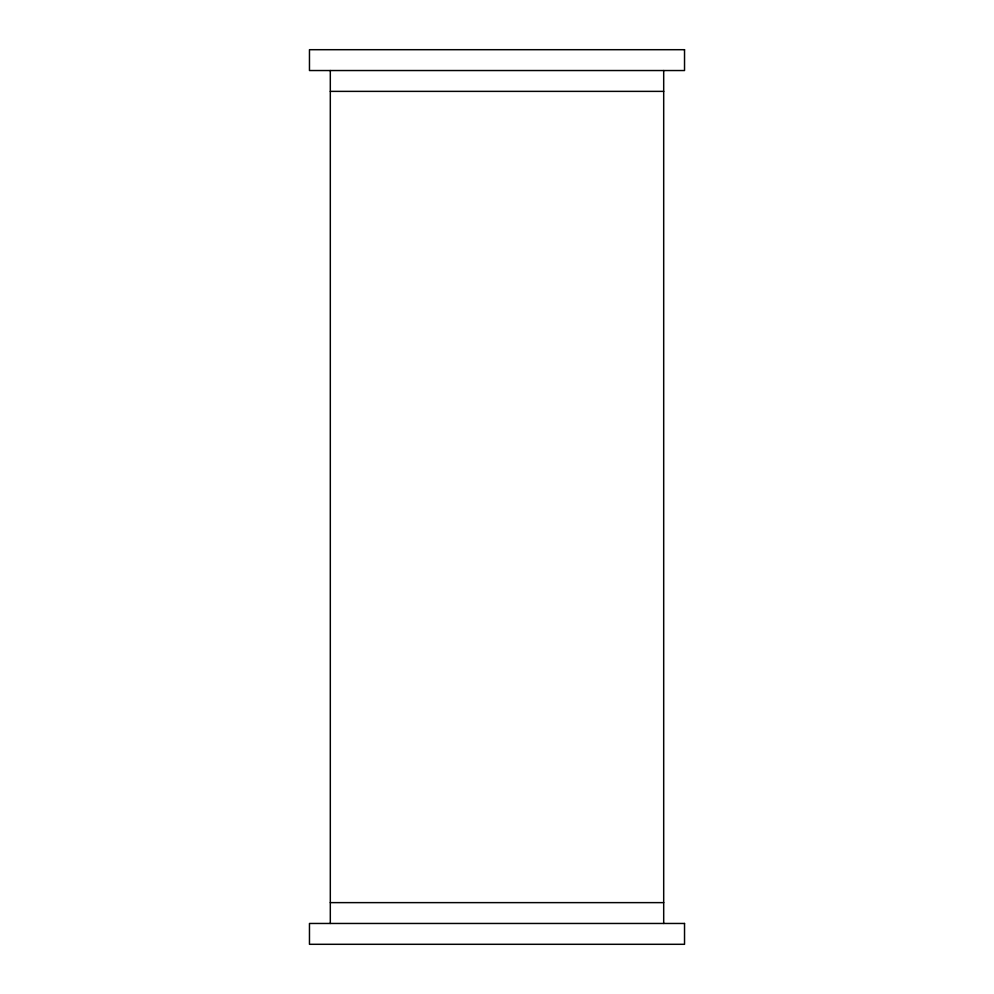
<?xml version="1.0" encoding="UTF-8"?>
<svg xmlns="http://www.w3.org/2000/svg" width="994" height="994" viewBox="0 0 994 994"><rect width="100%" height="100%" fill="white"/><g stroke="black" fill="none" stroke-linecap="round" stroke-linejoin="round"><path stroke-width="1.49" d="M330.306 91.373L663.694 91.373M330.306 902.627L663.694 902.627M663.694 70.537L663.694 923.463M330.306 70.537L330.306 923.463M684.531 49.7L309.469 49.7L309.469 70.537L684.531 70.537L684.531 49.7M684.531 923.463L309.469 923.463L309.469 944.3L684.531 944.3L684.531 923.463"/></g></svg>
